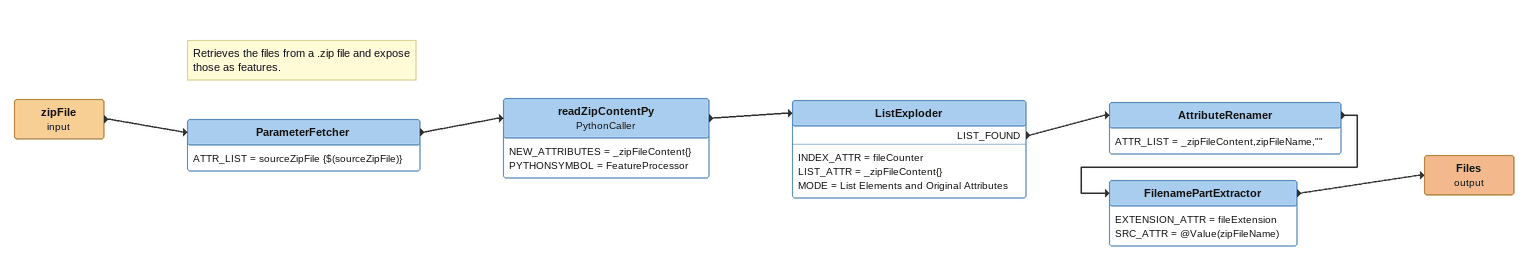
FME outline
zipFile (input)
    -> ParameterFetcher
Note: Retrieves the files from a .zip file and expose those as features.
ParameterFetcher
    ATTR_LIST = sourceZipFile {$(sourceZipFile)}
    -> readZipContentPy
readZipContentPy: PythonCaller
    NEW_ATTRIBUTES = _zipFileContent{}
    PYTHONSYMBOL = FeatureProcessor
    -> ListExploder
ListExploder
    INDEX_ATTR = fileCounter
    LIST_ATTR = _zipFileContent{}
    MODE = List Elements and Original Attributes
    LIST_FOUND -> AttributeRenamer
AttributeRenamer
    ATTR_LIST = _zipFileContent,zipFileName,""
    -> FilenamePartExtractor
FilenamePartExtractor
    EXTENSION_ATTR = fileExtension
    SRC_ATTR = @Value(zipFileName)
    -> Files (output)
Files (output)
